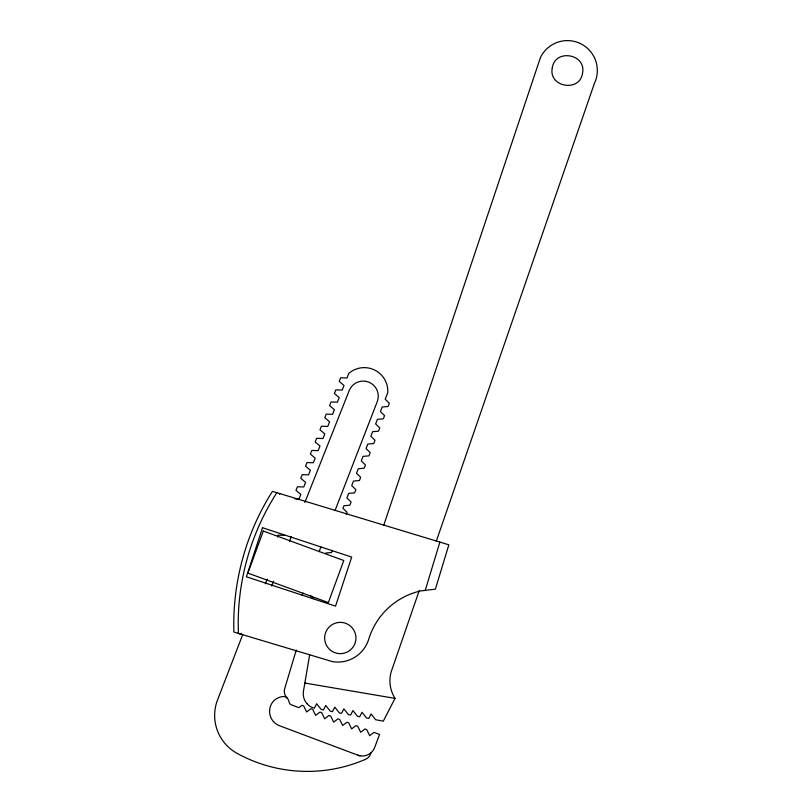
<?xml version="1.0" encoding="UTF-8"?>
<svg xmlns="http://www.w3.org/2000/svg" width="812" height="812" viewBox="0 0 812 812"><rect width="100%" height="100%" fill="white"/><g stroke="black" fill="none" stroke-linecap="round" stroke-linejoin="round"><path stroke-width="1.22" d="M309.687 654.584L303.444 691.296A14.819 14.819 0 0 0 305.911 702.299L307.098 703.791M296.268 650.047L284.707 688.586A9.45 9.45 0 0 0 287.093 698.005M425.315 590.121L439.871 542.091M383.761 525.222L540.457 57.5A29.932 29.932 0 0 1 580.428 43.584A29.932 29.932 0 0 1 594.354 83.555L436.267 541.269M419.307 590.395L391.161 671.869A32.866 32.866 0 0 0 395.028 698.381L383.284 721.168L375.651 719.736L371.064 713.971L368.79 718.447L366.577 718.031L362 712.266L359.716 716.742L357.513 716.326L352.926 710.561L350.652 715.037L348.439 714.621L343.862 708.856L341.578 713.332L339.375 712.916L334.788 707.15L332.504 711.627L330.301 711.211L325.713 705.445L323.44 709.911L321.227 709.505L316.65 703.74L314.396 708.155L311.707 707.211A14.819 14.819 0 0 1 307.098 703.791M242.717 634.598L216.855 701.751A43.33 43.33 0 0 0 237.114 753.374A145.855 145.855 0 0 0 366.151 759.027A9.196 9.196 0 0 0 370.952 752.836M302.155 595.389L303.069 593.024M319.096 551.663L320.933 546.943M335.133 510.312L377.255 401.595A15.063 15.063 0 0 0 368.709 382.127A15.063 15.063 0 0 0 349.211 390.592L304.845 502.455M332.352 550.394L331.519 552.536L325.582 553.063M346.277 514.443L347.11 512.301L342.938 508.251L343.923 505.734L349.85 505.206L351.099 501.989L346.937 497.949L348.703 493.391L354.641 492.874L355.889 489.656L351.718 485.606L353.484 481.059L359.422 480.531L360.67 477.314L356.498 473.264L358.265 468.717L364.202 468.189L365.451 464.971L361.279 460.932L363.045 456.374L368.983 455.857L370.231 452.629L366.06 448.589L367.826 444.042L373.764 443.514L375.012 440.297L370.84 436.247L372.606 431.7L378.544 431.172L379.793 427.954L375.631 423.915L377.387 419.357L383.325 418.83L384.573 415.612L380.412 411.572L382.168 407.015L388.106 406.497L389.354 403.28L385.192 399.23L387.771 392.561A23.568 23.568 0 0 0 348.815 373.368L346.988 377.976L340.644 377.773L339.203 381.407L344.014 385.477L342.187 390.085L335.843 389.882L334.402 393.515L339.213 397.586L337.386 402.194L331.032 401.991L329.591 405.624L334.412 409.695L332.585 414.313L326.231 414.11L324.79 417.733L329.611 421.814L327.774 426.422L321.43 426.219L319.989 429.852L324.8 433.923L322.973 438.531L316.629 438.328L315.188 441.961L319.999 446.032L318.172 450.64L311.828 450.437L310.387 454.07L315.198 458.141L313.371 462.759L307.017 462.546L305.576 466.179L310.397 470.26L308.57 474.868L302.216 474.665L300.775 478.298L305.596 482.369L303.769 486.977L297.415 486.774L295.994 490.357L300.826 494.396L298.999 499.004L294.766 498.862M277.521 536.955L278.242 535.138L284.586 535.341M265.372 583.787L267.199 579.169M271.695 586.051L273.563 581.341M289.437 541.31L291.305 536.6M279.49 494.285L279.896 493.615M304.855 683.044L395.028 698.381M360 755.972L278.912 725.512A15.418 15.418 0 0 1 270.558 705.912A14.525 14.525 0 0 1 284.636 696.513A6.557 6.557 0 0 1 289.031 701.812A3.867 3.867 0 0 0 291.478 704.887L298.846 707.658L301.973 705.313L303.708 705.963L306.621 711.972L310.976 708.693L312.711 709.343L315.624 715.352L319.989 712.073L321.714 712.723L324.627 718.742L328.992 715.463L330.717 716.113L333.641 722.122L337.995 718.843L339.731 719.493L342.644 725.502L346.998 722.223L348.734 722.873L351.647 728.892L356.011 725.613L357.737 726.263L360.65 732.272L365.014 728.993L366.74 729.643L369.663 735.652L374.017 732.373L379.559 734.454L374.809 747.101A13.073 13.073 0 0 1 357.828 755.16M310.306 595.44L313.635 598.677M241.448 633.38L241.458 634.314L233.897 632.02C232.283 582.671 245.904 532.987 272.446 491.361L448.833 544.811L435.394 589.167L420.677 590.923A70.685 70.685 0 0 0 368.749 639.166A32.378 32.378 0 0 1 332.463 661.638L238.352 633.401L238.21 621.058A243.427 243.427 0 0 1 276.841 492.691M552.272 67.954C548.232 87.28 579.981 92.669 582.549 73.1C586.589 53.785 554.84 48.385 552.272 67.954M262.54 527.729L246.391 576.784L335.539 606.138L351.687 557.083L262.54 527.729M263.311 531.038L247.893 573.099L328.363 602.585L343.78 560.524L263.311 531.038M332.443 651.539A15.651 15.651 0 0 0 355.95 638.049A15.651 15.651 0 0 0 332.514 624.438A15.651 15.651 0 0 0 332.443 651.539"/></g></svg>
